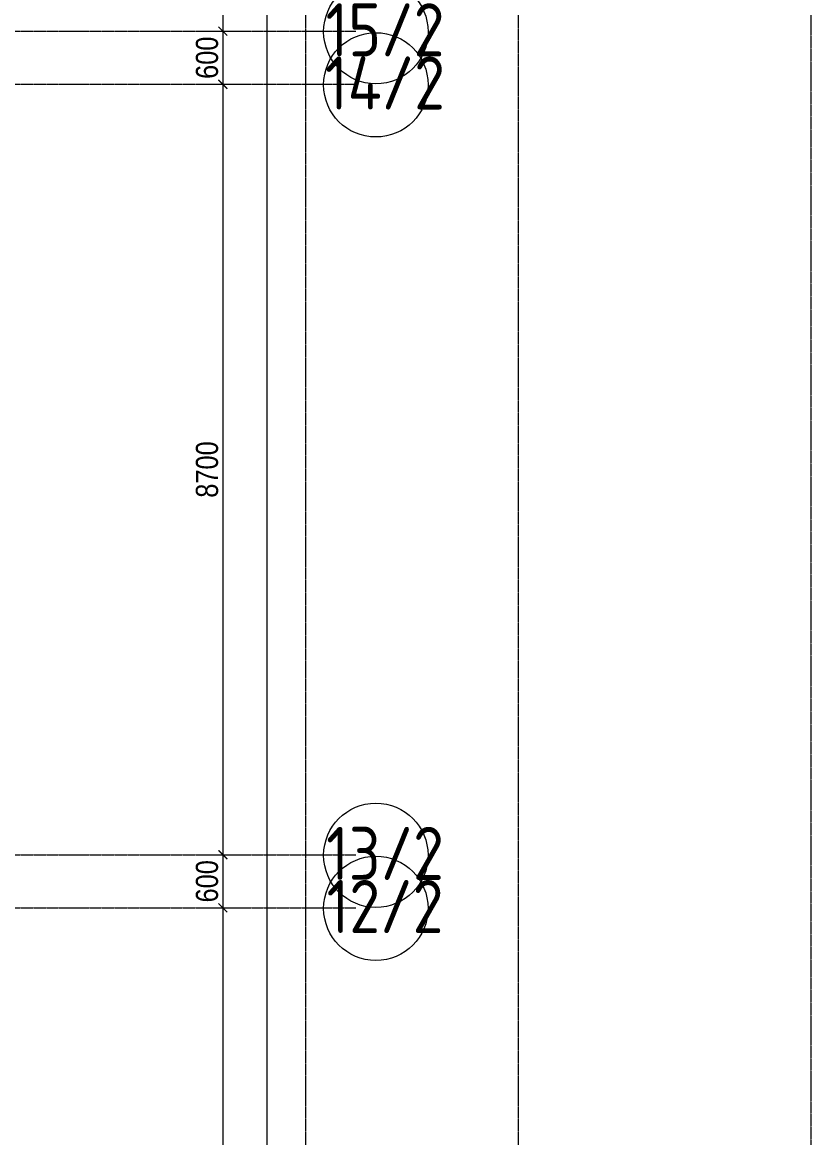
# Model space of a CAD drawing. Header units: millimetres. Extents: x -231292 to 573618, y -153144 to 564035.
# Drawn here: x 76483 to 85383, y 55634 to 68230 of the extents above; entities that cross this region are included whole.
import ezdxf
from ezdxf.enums import TextEntityAlignment as Align

# ---------------------------------------------------------------- set-up
doc = ezdxf.new("R2010")
doc.units = ezdxf.units.MM
doc.linetypes.add('CENTER2', pattern=[28.575, 19.05, -3.175, 3.175, -3.175])
doc.layers.get('0').update_dxf_attribs({"color": 250})
doc.layers.get('Defpoints').update_dxf_attribs({"color": 250})
doc.layers.add('РД_Оси_100', color=250, linetype='Continuous', lineweight=0)
doc.layers.add('РД_Оси_размер', color=250, linetype='Continuous', lineweight=0)
doc.styles.add('style1', font='ARIALN.TTF')
doc.styles.add('ккк', font='isocpeur.ttf', dxfattribs={"width": 0.85, "oblique": 15})
doc.dimstyles.new('Dim100_ареал', dxfattribs={"dimscale": 100, "dimtxt": 2.5, "dimasz": 1, "dimexe": 1, "dimexo": 1, "dimgap": 0.5, "dimtad": 1, "dimzin": 12, "dimdsep": 46, "dimtxsty": 'style1', "dimblk": 'ARCHTICK', "dimcen": 1, "dimdle": 1, "dimclrd": 256, "dimclre": 256, "dimaunit": 1, "dimadec": 0, "dimazin": 3, "dimtfac": 1, "dimtmove": 1, "dimatfit": 3, "dimldrblk": 'OPEN30', "dimfxl": 2, "dimfxlon": 1, "dimtolj": 1, "dimtzin": 0, "dimlwd": 9, "dimlwe": 9, "dimarcsym": 0})

# ---------------------------------------------------------------- blocks, each defined once
blk = doc.blocks.new('A-iden')
at = {"linetype": 'Continuous', "lineweight": 5}
blk.add_circle((-0.73, -4.06), 5.89, dxfattribs=at)
at = {"color": 0, "linetype": 'Continuous', "lineweight": 20, "style": 'ккк', "width": 0.85}
blk.add_attdef('ID', text='', height=6, dxfattribs=at).set_placement((0.31, -3.85), align=Align.MIDDLE_CENTER)
blk = doc.blocks.new('_ArchTick')
at = {"color": 0, "linetype": 'ByBlock', "const_width": 0.15}
blk.add_lwpolyline([(-0.5, -0.5), (0.5, 0.5)], dxfattribs=at)
blk = doc.blocks.new('*D1600')
at = {"layer": 'Defpoints', "color": 0, "transparency": 16777216}
for p in [(68364, 68320), (70364, 68320), (68364, 15000)]:
    blk.add_point(p, dxfattribs=at)
at = {"layer": 'РД_Оси_размер', "lineweight": 9, "transparency": 16777216}
for p, q in [((70364, 14900), (70364, 68420)), ((70164, 68320), (70464, 68320)), ((70164, 15000), (70464, 15000))]:
    blk.add_line(p, q, dxfattribs=at)
at = {"layer": 'РД_Оси_размер', "lineweight": 9, "transparency": 16777216, "xscale": 100, "yscale": 100, "zscale": 100}
for p, rotation in [((70364, 68320), 90), ((70364, 15000), 270)]:
    blk.add_blockref('_ArchTick', p, dxfattribs=dict(at, rotation=rotation))
at = {"layer": 'РД_Оси_размер', "color": 0, "transparency": 16777216, "insert": (70186, 41660), "char_height": 250, "attachment_point": 5, "rotation": 90, "style": 'style1'}
blk.add_mtext('\\A1;53320', dxfattribs=at)
blk = doc.blocks.new('_Open30')
at = {"color": 0, "linetype": 'ByBlock', "lineweight": -2}
for p, q in [((-1, 0.27), (0, 0)), ((0, 0), (-1, -0.27)), ((0, 0), (-1, 0))]:
    blk.add_line(p, q, dxfattribs=at)
blk = doc.blocks.new('*D21')
at = {"layer": 'Defpoints', "color": 0, "transparency": 16777216}
for p in [(68364, 59100), (68364, 54900), (69864, 54900)]:
    blk.add_point(p, dxfattribs=at)
at = {"layer": 'РД_Оси_размер', "color": 0, "lineweight": 5, "transparency": 16777216}
for p, q in [((69864, 59200), (69864, 54800)), ((69664, 59100), (69964, 59100)), ((69664, 54900), (69964, 54900))]:
    blk.add_line(p, q, dxfattribs=at)
at = {"layer": 'РД_Оси_размер', "color": 0, "lineweight": 5, "transparency": 16777216, "xscale": 100, "yscale": 100, "zscale": 100}
for p, rotation in [((69864, 59100), 90), ((69864, 54900), 270)]:
    blk.add_blockref('_ArchTick', p, dxfattribs=dict(at, rotation=rotation))
at = {"layer": 'РД_Оси_размер', "color": 0, "transparency": 16777216, "insert": (69686, 57000), "char_height": 250, "attachment_point": 5, "rotation": 90, "style": 'style1'}
blk.add_mtext('\\A1;4200', dxfattribs=at)
blk = doc.blocks.new('*D29')
at = {"layer": 'Defpoints', "color": 0, "transparency": 16777216}
for p in [(68364, 54900), (68364, 54300), (69864, 54300)]:
    blk.add_point(p, dxfattribs=at)
at = {"layer": 'РД_Оси_размер', "color": 0, "lineweight": 5, "transparency": 16777216}
for p, q in [((69864, 55000), (69864, 54200)), ((69664, 54900), (69964, 54900)), ((69664, 54300), (69964, 54300))]:
    blk.add_line(p, q, dxfattribs=at)
at = {"layer": 'РД_Оси_размер', "color": 0, "lineweight": 5, "transparency": 16777216, "xscale": 100, "yscale": 100, "zscale": 100}
for p, rotation in [((69864, 54900), 90), ((69864, 54300), 270)]:
    blk.add_blockref('_ArchTick', p, dxfattribs=dict(at, rotation=rotation))
at = {"layer": 'РД_Оси_размер', "color": 0, "transparency": 16777216, "insert": (69686, 54600), "char_height": 250, "attachment_point": 5, "rotation": 90, "style": 'style1'}
blk.add_mtext('\\A1;600', dxfattribs=at)
blk = doc.blocks.new('*D30')
at = {"layer": 'Defpoints', "color": 0, "transparency": 16777216}
for p in [(68364, 54300), (68364, 45600), (69864, 45600)]:
    blk.add_point(p, dxfattribs=at)
at = {"layer": 'РД_Оси_размер', "color": 0, "lineweight": 5, "transparency": 16777216}
for p, q in [((69664, 54300), (69964, 54300)), ((69864, 54400), (69864, 45500)), ((69664, 45600), (69964, 45600))]:
    blk.add_line(p, q, dxfattribs=at)
at = {"layer": 'РД_Оси_размер', "color": 0, "lineweight": 5, "transparency": 16777216, "xscale": 100, "yscale": 100, "zscale": 100}
for p, rotation in [((69864, 54300), 90), ((69864, 45600), 270)]:
    blk.add_blockref('_ArchTick', p, dxfattribs=dict(at, rotation=rotation))
at = {"layer": 'РД_Оси_размер', "color": 0, "transparency": 16777216, "insert": (69686, 49950), "char_height": 250, "attachment_point": 5, "rotation": 90, "style": 'style1'}
blk.add_mtext('\\A1;8700', dxfattribs=at)
blk = doc.blocks.new('*D31')
at = {"layer": 'Defpoints', "color": 0, "transparency": 16777216}
for p in [(68364, 45600), (68364, 45000), (69864, 45000)]:
    blk.add_point(p, dxfattribs=at)
at = {"layer": 'РД_Оси_размер', "color": 0, "lineweight": 5, "transparency": 16777216}
for p, q in [((69664, 45600), (69964, 45600)), ((69864, 45700), (69864, 44900)), ((69664, 45000), (69964, 45000))]:
    blk.add_line(p, q, dxfattribs=at)
at = {"layer": 'РД_Оси_размер', "color": 0, "lineweight": 5, "transparency": 16777216, "xscale": 100, "yscale": 100, "zscale": 100}
for p, rotation in [((69864, 45600), 90), ((69864, 45000), 270)]:
    blk.add_blockref('_ArchTick', p, dxfattribs=dict(at, rotation=rotation))
at = {"layer": 'РД_Оси_размер', "color": 0, "transparency": 16777216, "insert": (69686, 45300), "char_height": 250, "attachment_point": 5, "rotation": 90, "style": 'style1'}
blk.add_mtext('\\A1;600', dxfattribs=at)
blk = doc.blocks.new('*D32')
at = {"layer": 'Defpoints', "color": 0, "transparency": 16777216}
for p in [(68364, 45000), (68364, 36300), (69864, 36300)]:
    blk.add_point(p, dxfattribs=at)
at = {"layer": 'РД_Оси_размер', "color": 0, "lineweight": 5, "transparency": 16777216}
for p, q in [((69864, 45100), (69864, 36200)), ((69664, 45000), (69964, 45000)), ((69664, 36300), (69964, 36300))]:
    blk.add_line(p, q, dxfattribs=at)
at = {"layer": 'РД_Оси_размер', "color": 0, "lineweight": 5, "transparency": 16777216, "xscale": 100, "yscale": 100, "zscale": 100}
for p, rotation in [((69864, 45000), 90), ((69864, 36300), 270)]:
    blk.add_blockref('_ArchTick', p, dxfattribs=dict(at, rotation=rotation))
at = {"layer": 'РД_Оси_размер', "color": 0, "transparency": 16777216, "insert": (69686, 40650), "char_height": 250, "attachment_point": 5, "rotation": 90, "style": 'style1'}
blk.add_mtext('\\A1;8700', dxfattribs=at)
blk = doc.blocks.new('СОШ_2200_АР_ОСИ_М100_28.05.24')
at = {"layer": 'РД_Оси_100', "linetype": 'CENTER2'}
for p, q in [((73200, -6155), (73200, 139938.679)), ((70800, -6155), (70800, 90900))]:
    blk.add_line(p, q, dxfattribs=at)
for points in [[(76500, 139938.679), (76500, -6155)], [(43327.994, 54900), (71363.995, 54900)], [(43327.994, 54300), (71363.995, 54300)], [(43327.994, 45600), (71363.995, 45600)], [(43327.994, 45000), (71363.995, 45000)]]:
    blk.add_lwpolyline(points, dxfattribs=at)
at = {"layer": 'РД_Оси_100', "color": 0, "xscale": 100, "yscale": 100, "zscale": 100}
for p, values in [((71663.995, 55300), {'ID': '15/2'}), ((71663.995, 54700), {'ID': '14/2'}), ((71663.995, 46000), {'ID': '13/2'}), ((71663.995, 45400), {'ID': '12/2'})]:
    blk.add_blockref('A-iden', p, dxfattribs=at).add_auto_attribs(values)
at = {"layer": 'РД_Оси_размер'}
for base, p1, p2, picture, middle in [((70363.995, 68320), (68363.995, 15000), (68363.995, 68320), '*D1600', (70186.352, 41660)), ((69863.995, 54900), (68363.995, 59100), (68363.995, 54900), '*D21', (69686.352, 57000)), ((69863.995, 54300), (68363.995, 54900), (68363.995, 54300), '*D29', (69686.352, 54600)), ((69863.995, 45600), (68363.995, 54300), (68363.995, 45600), '*D30', (69686.352, 49950)), ((69863.995, 45000), (68363.995, 45600), (68363.995, 45000), '*D31', (69686.352, 45300)), ((69863.995, 36300), (68363.995, 45000), (68363.995, 36300), '*D32', (69686.352, 40650))]:
    dim = blk.add_linear_dim(base=base, p1=p1, p2=p2, angle=90, dimstyle='Dim100_ареал', dxfattribs=at)
    dim.commit()
    dim.dimension.update_dxf_attribs({"geometry": picture, "text_midpoint": middle})

msp = doc.modelspace()

# ---------------------------------------------------------------- block references
at = {"layer": 'РД_Оси_100'}
msp.add_blockref('СОШ_2200_АР_ОСИ_М100_28.05.24', (8883.403, 13229.686), dxfattribs=at)

doc.saveas('drawing.dxf')
